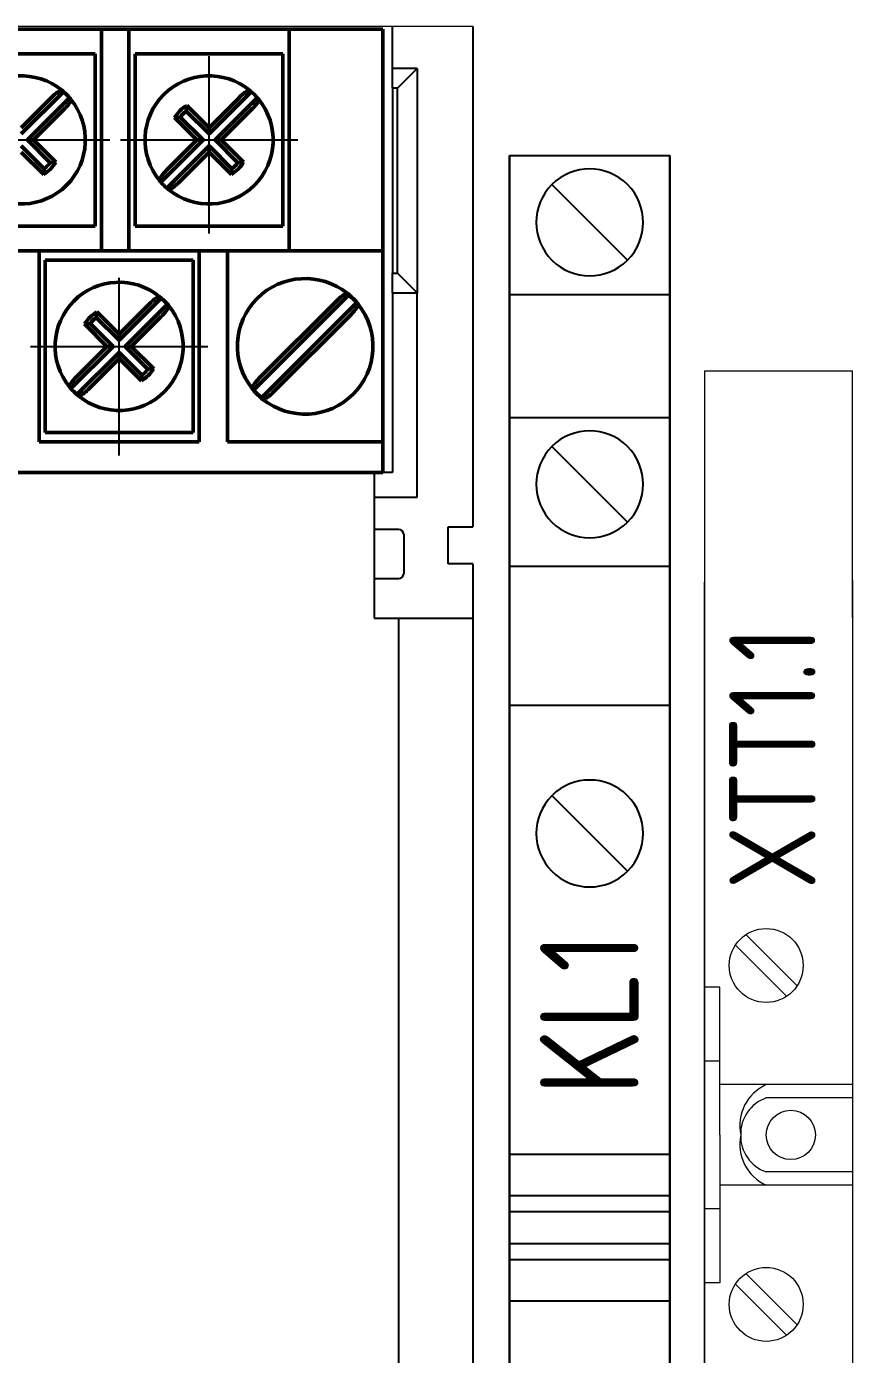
# Model space of a CAD drawing. Header units: millimetres. Extents: x 3520 to 8864, y 403 to 1747.
# Drawn here: x 5786 to 5819.5, y 1247.1 to 1301 of the extents above; entities that cross this region are included whole.
import ezdxf

# ---------------------------------------------------------------- set-up
doc = ezdxf.new("R2010")
doc.units = ezdxf.units.MM
doc.linetypes.add('CENTER', pattern=[10.16, 6.35, -1.27, 1.27, -1.27])
doc.linetypes.add('DOT', pattern=[0.559211, 0, -0.279605, 0, -0.279605])
doc.layers.add('1', color=1, linetype='Continuous')
for name, color, linetype, lineweight in [('main', 5, 'Continuous', 50), ('ОСЕВЫЕ', 1, 'CENTER', 25), ('Стерка', 7, 'Continuous', 15)]:
    doc.layers.add(name, color=color, linetype=linetype, lineweight=lineweight)
doc.styles.add('ГОСТ В', font='GOST_0.TTF', dxfattribs={"height": 3.5})
doc.styles.add('ГОСТ тип А', font='GOST_0.TTF', dxfattribs={"height": 3.5})

msp = doc.modelspace()

# ---------------------------------------------------------------- linework, layer by layer
at = {"color": 0, "linetype": 'Continuous', "lineweight": 15}
for p, q in [((5800.874, 1301), (5744.374, 1301)), ((5804.124, 1301), (5800.874, 1301))]:
    msp.add_line(p, q, dxfattribs=at)
at = {"color": 7}
msp.add_line((5812.128, 1295.768, 1518.358), (5812.128, 1214.42, 1518.358), dxfattribs=at)
at = {"layer": '1', "color": 7}
for p, q in [((5805.62, 1290.128, 1518.358), (5805.62, 1295.768, 1518.358)), ((5805.62, 1295.768, 1518.358), (5812.128, 1295.768, 1518.358)), ((5805.62, 1295.768, 1518.358), (5805.62, 1290.128, 1518.358)), ((5812.12, 1290.128, 1518.358), (5812.12, 1295.768, 1518.358)), ((5812.12, 1295.768, 1518.358), (5812.12, 1290.128, 1518.358)), ((5812.128, 1290.128, 1518.358), (5812.128, 1295.768, 1518.358)), ((5812.128, 1295.768, 1518.358), (5812.128, 1290.128, 1518.358)), ((5810.408, 1291.522, 1518.358), (5807.34, 1294.59, 1518.358)), ((5805.62, 1285.137, 1518.358), (5805.62, 1290.128, 1518.358)), ((5805.62, 1290.128, 1518.358), (5812.128, 1290.128, 1518.358)), ((5805.62, 1290.128, 1518.358), (5805.62, 1285.137, 1518.358)), ((5812.12, 1285.137, 1518.358), (5812.12, 1290.128, 1518.358)), ((5812.12, 1290.128, 1518.358), (5812.12, 1285.137, 1518.358)), ((5812.128, 1285.137, 1518.358), (5812.128, 1290.128, 1518.358)), ((5812.128, 1290.128, 1518.358), (5812.128, 1285.137, 1518.358)), ((5805.62, 1279.105, 1518.358), (5805.62, 1285.137, 1518.358)), ((5805.62, 1285.137, 1518.358), (5812.128, 1285.137, 1518.358)), ((5805.62, 1285.137, 1518.358), (5805.62, 1284.054, 1518.358)), ((5812.12, 1279.105, 1518.358), (5812.12, 1285.137, 1518.358)), ((5812.12, 1285.137, 1518.358), (5812.12, 1284.054, 1518.358)), ((5812.128, 1279.105, 1518.358), (5812.128, 1285.137, 1518.358)), ((5812.128, 1285.137, 1518.358), (5812.128, 1284.054, 1518.358)), ((5805.62, 1284.054, 1518.358), (5805.62, 1279.105, 1518.358)), ((5810.408, 1280.893, 1518.358), (5807.34, 1283.961, 1518.358)), ((5812.12, 1284.054, 1518.358), (5812.12, 1279.105, 1518.358)), ((5812.128, 1284.054, 1518.358), (5812.128, 1279.105, 1518.358)), ((5812.128, 1283.484, 1518.358), (5812.128, 1230.559, 1518.358)), ((5805.62, 1273.465, 1518.358), (5805.62, 1279.105, 1518.358)), ((5805.62, 1279.105, 1518.358), (5805.62, 1273.465, 1518.358)), ((5805.62, 1279.105, 1518.358), (5810.585, 1279.105, 1518.358)), ((5805.62, 1279.105, 1518.358), (5812.128, 1279.105, 1518.358)), ((5805.62, 1279.105, 1518.358), (5805.62, 1273.465, 1518.358)), ((5812.12, 1273.465, 1518.358), (5812.12, 1279.105, 1518.358)), ((5812.12, 1279.105, 1518.358), (5812.12, 1273.465, 1518.358)), ((5812.12, 1279.105, 1518.358), (5812.12, 1273.465, 1518.358)), ((5812.128, 1273.465, 1518.358), (5812.128, 1279.105, 1518.358)), ((5812.128, 1279.105, 1518.358), (5812.128, 1273.465, 1518.358)), ((5812.128, 1279.105, 1518.358), (5812.128, 1273.465, 1518.358)), ((5805.62, 1255.244, 1518.358), (5805.62, 1273.465, 1518.358)), ((5805.62, 1273.465, 1518.358), (5810.585, 1273.465, 1518.358)), ((5805.62, 1273.465, 1518.358), (5812.128, 1273.465, 1518.358)), ((5805.62, 1273.465, 1518.358), (5805.62, 1255.244, 1518.358)), ((5812.12, 1255.244, 1518.358), (5812.12, 1273.465, 1518.358)), ((5812.12, 1273.465, 1518.358), (5812.12, 1255.244, 1518.358)), ((5812.128, 1255.244, 1518.358), (5812.128, 1273.465, 1518.358)), ((5812.128, 1273.465, 1518.358), (5812.128, 1255.244, 1518.358)), ((5810.408, 1266.726, 1518.358), (5807.34, 1269.794, 1518.358)), ((5805.62, 1253.575, 1518.358), (5805.62, 1255.244, 1518.358)), ((5805.62, 1255.244, 1518.358), (5812.128, 1255.244, 1518.358)), ((5805.62, 1255.244, 1518.358), (5805.62, 1253.575, 1518.358)), ((5812.12, 1253.575, 1518.358), (5812.12, 1255.244, 1518.358)), ((5812.12, 1255.244, 1518.358), (5812.12, 1253.575, 1518.358)), ((5812.128, 1253.575, 1518.358), (5812.128, 1255.244, 1518.358)), ((5812.128, 1255.244, 1518.358), (5812.128, 1253.575, 1518.358)), ((5805.62, 1252.924, 1518.358), (5805.62, 1253.575, 1518.358)), ((5805.62, 1253.575, 1518.358), (5812.128, 1253.575, 1518.358)), ((5805.62, 1253.575, 1518.358), (5805.62, 1252.924, 1518.358)), ((5812.12, 1252.924, 1518.358), (5812.12, 1253.575, 1518.358)), ((5812.12, 1253.575, 1518.358), (5812.12, 1252.924, 1518.358)), ((5812.128, 1252.924, 1518.358), (5812.128, 1253.575, 1518.358)), ((5812.128, 1253.575, 1518.358), (5812.128, 1252.924, 1518.358)), ((5805.62, 1251.623, 1518.358), (5805.62, 1252.924, 1518.358)), ((5805.62, 1252.924, 1518.358), (5812.128, 1252.924, 1518.358)), ((5805.62, 1252.924, 1518.358), (5805.62, 1251.623, 1518.358)), ((5812.12, 1251.623, 1518.358), (5812.12, 1252.924, 1518.358)), ((5812.12, 1252.924, 1518.358), (5812.12, 1251.623, 1518.358)), ((5812.128, 1251.623, 1518.358), (5812.128, 1252.924, 1518.358)), ((5812.128, 1252.924, 1518.358), (5812.128, 1251.623, 1518.358)), ((5805.62, 1250.972, 1518.358), (5805.62, 1251.623, 1518.358)), ((5805.62, 1251.623, 1518.358), (5812.128, 1251.623, 1518.358)), ((5805.62, 1251.623, 1518.358), (5805.62, 1250.972, 1518.358)), ((5812.12, 1250.972, 1518.358), (5812.12, 1251.623, 1518.358)), ((5812.12, 1251.623, 1518.358), (5812.12, 1250.972, 1518.358)), ((5812.128, 1250.972, 1518.358), (5812.128, 1251.623, 1518.358)), ((5812.128, 1251.623, 1518.358), (5812.128, 1250.972, 1518.358)), ((5805.62, 1249.303, 1518.358), (5805.62, 1250.972, 1518.358)), ((5805.62, 1250.972, 1518.358), (5812.128, 1250.972, 1518.358)), ((5805.62, 1250.972, 1518.358), (5805.62, 1249.303, 1518.358)), ((5812.12, 1249.303, 1518.358), (5812.12, 1250.972, 1518.358)), ((5812.12, 1250.972, 1518.358), (5812.12, 1249.303, 1518.358)), ((5812.128, 1249.303, 1518.358), (5812.128, 1250.972, 1518.358)), ((5812.128, 1250.972, 1518.358), (5812.128, 1249.303, 1518.358)), ((5805.62, 1231.105, 1518.358), (5805.62, 1249.303, 1518.358)), ((5805.62, 1249.303, 1518.358), (5812.128, 1249.303, 1518.358)), ((5805.62, 1249.303, 1518.358), (5805.62, 1231.105, 1518.358)), ((5812.12, 1231.105, 1518.358), (5812.12, 1249.303, 1518.358)), ((5812.12, 1249.303, 1518.358), (5812.12, 1231.105, 1518.358)), ((5812.128, 1231.105, 1518.358), (5812.128, 1249.303, 1518.358)), ((5812.128, 1249.303, 1518.358), (5812.128, 1231.105, 1518.358))]:
    msp.add_line(p, q, dxfattribs=at)
for centre, start, end in [((5808.874, 1293.056, 1518.358), 315, 135), ((5808.874, 1293.056, 1518.358), 135, 315), ((5808.874, 1282.427, 1518.358), 315, 135), ((5808.874, 1282.427, 1518.358), 135, 315), ((5808.874, 1268.26, 1518.358), 315, 135), ((5808.874, 1268.26, 1518.358), 135, 315)]:
    msp.add_arc(centre, 2.169, start, end, dxfattribs=at)
at = {"layer": '1', "color": 7, "linetype": 'CENTER'}
for p in [(5805.62, 1284.054, 1518.358), (5812.12, 1284.054, 1518.358), (5812.128, 1284.054, 1518.358)]:
    msp.add_point(p, dxfattribs=at)
at = {"layer": '1', "color": 7, "linetype": 'DOT'}
msp.add_point((5812.128, 1276.338, 1518.358), dxfattribs=at)
at = {"layer": 'main', "color": 0}
for p, q in [((5789.054, 1300.9), (5782.554, 1300.9)), ((5789.054, 1300.9), (5790.174, 1300.9)), ((5789.054, 1299.9), (5789.054, 1300.9)), ((5790.174, 1300.9), (5790.174, 1299.9)), ((5796.674, 1300.9), (5790.174, 1300.9)), ((5796.674, 1300.9), (5800.474, 1300.9)), ((5796.674, 1299.9), (5796.674, 1300.9)), ((5800.474, 1300.9), (5800.474, 1299.9)), ((5788.804, 1299.9), (5782.804, 1299.9)), ((5788.804, 1292.9), (5788.804, 1299.9)), ((5789.054, 1291.9), (5789.054, 1299.9)), ((5790.174, 1299.9), (5790.174, 1291.9)), ((5796.424, 1299.9), (5790.424, 1299.9)), ((5790.424, 1299.9), (5790.424, 1292.9)), ((5796.424, 1292.9), (5796.424, 1299.9)), ((5796.674, 1291.9), (5796.674, 1299.9)), ((5800.474, 1291.9), (5800.474, 1299.9)), ((5787.516, 1298.357), (5785.804, 1296.646)), ((5787.021, 1298.112), (5785.804, 1296.895)), ((5786.05, 1296.4), (5787.762, 1298.112)), ((5795.136, 1298.357), (5793.424, 1296.646)), ((5794.641, 1298.112), (5793.424, 1296.895)), ((5793.67, 1296.4), (5795.382, 1298.112)), ((5786.299, 1296.4), (5787.516, 1297.617)), ((5792.498, 1297.572), (5792.517, 1297.802)), ((5793.424, 1296.646), (5792.498, 1297.572)), ((5793.424, 1296.895), (5792.517, 1297.802)), ((5793.919, 1296.4), (5795.136, 1297.617)), ((5792.253, 1297.326), (5792.022, 1297.307)), ((5792.022, 1297.307), (5792.929, 1296.4)), ((5792.253, 1297.326), (5793.179, 1296.4)), ((5793.424, 1296.646), (5793.424, 1296.895)), ((5786.05, 1296.4), (5786.299, 1296.4)), ((5786.976, 1295.474), (5786.05, 1296.4)), ((5787.207, 1295.493), (5786.299, 1296.4)), ((5793.179, 1296.4), (5791.467, 1294.688)), ((5792.929, 1296.4), (5791.713, 1295.183)), ((5793.179, 1296.4), (5792.929, 1296.4)), ((5793.67, 1296.4), (5793.919, 1296.4)), ((5794.596, 1295.474), (5793.67, 1296.4)), ((5794.827, 1295.493), (5793.919, 1296.4)), ((5785.804, 1296.154), (5786.731, 1295.228)), ((5785.804, 1295.905), (5786.712, 1294.998)), ((5791.713, 1294.443), (5793.424, 1296.154)), ((5792.208, 1294.688), (5793.424, 1295.905)), ((5793.424, 1296.154), (5793.424, 1295.905)), ((5793.424, 1296.154), (5794.351, 1295.228)), ((5793.424, 1295.905), (5794.332, 1294.998)), ((5786.976, 1295.474), (5787.207, 1295.493)), ((5794.596, 1295.474), (5794.827, 1295.493)), ((5786.731, 1295.228), (5786.712, 1294.998)), ((5794.351, 1295.228), (5794.332, 1294.998)), ((5782.804, 1292.9), (5788.804, 1292.9)), ((5790.424, 1292.9), (5796.424, 1292.9)), ((5785.374, 1291.9), (5786.524, 1291.9)), ((5786.524, 1291.9), (5786.524, 1290.9)), ((5793.024, 1291.9), (5786.524, 1291.9)), ((5786.774, 1291.525), (5786.774, 1284.525)), ((5792.774, 1291.525), (5786.774, 1291.525)), ((5792.774, 1284.525), (5792.774, 1291.525)), ((5793.024, 1290.9), (5793.024, 1291.9)), ((5793.024, 1291.9), (5794.174, 1291.9)), ((5794.174, 1291.9), (5794.174, 1290.9)), ((5800.474, 1291.9), (5794.174, 1291.9)), ((5800.474, 1291.9), (5800.474, 1284.15)), ((5786.524, 1290.9), (5786.524, 1284.15)), ((5793.024, 1284.15), (5793.024, 1290.9)), ((5794.174, 1290.9), (5794.174, 1284.15)), ((5791.486, 1289.982), (5789.774, 1288.271)), ((5799.094, 1290.111), (5795.238, 1286.255)), ((5798.607, 1289.873), (5795.476, 1286.742)), ((5799.094, 1290.111), (5799.093, 1290.131)), ((5788.848, 1289.197), (5788.867, 1289.427)), ((5789.774, 1288.52), (5788.867, 1289.427)), ((5790.991, 1289.737), (5789.774, 1288.52)), ((5790.02, 1288.025), (5791.732, 1289.737)), ((5795.555, 1285.939), (5799.411, 1289.795)), ((5796.042, 1286.177), (5799.173, 1289.308)), ((5799.411, 1289.795), (5799.43, 1289.794)), ((5788.603, 1288.951), (5788.372, 1288.932)), ((5788.372, 1288.932), (5789.279, 1288.025)), ((5788.603, 1288.951), (5789.529, 1288.025)), ((5789.774, 1288.271), (5788.848, 1289.197)), ((5790.269, 1288.025), (5791.486, 1289.242)), ((5789.774, 1288.271), (5789.774, 1288.52)), ((5789.529, 1288.025), (5787.817, 1286.313)), ((5789.279, 1288.025), (5788.063, 1286.808)), ((5788.063, 1286.068), (5789.774, 1287.779)), ((5789.529, 1288.025), (5789.279, 1288.025)), ((5789.774, 1287.779), (5789.774, 1287.53)), ((5789.774, 1287.779), (5790.701, 1286.853)), ((5790.02, 1288.025), (5790.269, 1288.025)), ((5790.946, 1287.099), (5790.02, 1288.025)), ((5791.177, 1287.118), (5790.269, 1288.025)), ((5788.558, 1286.313), (5789.774, 1287.53)), ((5789.774, 1287.53), (5790.682, 1286.623)), ((5790.701, 1286.853), (5790.682, 1286.623)), ((5790.946, 1287.099), (5791.177, 1287.118)), ((5795.238, 1286.255), (5795.219, 1286.256)), ((5795.555, 1285.939), (5795.556, 1285.919)), ((5786.774, 1284.525), (5792.774, 1284.525)), ((5786.524, 1284.15), (5793.024, 1284.15)), ((5794.174, 1284.15), (5800.474, 1284.15)), ((5800.474, 1282.9), (5800.474, 1284.15)), ((5800.474, 1282.9), (5744.474, 1282.9))]:
    msp.add_line(p, q, dxfattribs=at)
at = {"layer": 'main', "color": 0, "lineweight": 25}
for p, q in [((5800.874, 1299.3), (5800.874, 1301)), ((5804.124, 1301), (5804.124, 1280.7)), ((5801.874, 1299.3), (5800.874, 1299.3)), ((5800.874, 1298.5), (5800.874, 1299.3)), ((5801.874, 1299.3), (5801.074, 1298.5)), ((5801.874, 1299.3), (5801.874, 1290.2)), ((5801.074, 1298.5), (5800.874, 1298.5)), ((5800.874, 1298.5), (5800.874, 1291)), ((5801.074, 1291), (5801.074, 1298.5)), ((5800.874, 1291), (5801.074, 1291)), ((5800.874, 1290.2), (5800.874, 1291)), ((5801.874, 1290.2), (5801.074, 1291)), ((5800.874, 1290.2), (5801.874, 1290.2)), ((5800.874, 1290.2), (5800.874, 1282.9)), ((5801.874, 1281.9), (5801.874, 1290.2)), ((5800.124, 1282.9), (5800.124, 1277)), ((5800.874, 1282.9), (5800.124, 1282.9)), ((5800.124, 1281.9), (5801.874, 1281.9)), ((5803.124, 1280.7), (5804.124, 1280.7)), ((5803.124, 1279.2), (5803.124, 1280.7)), ((5801.124, 1280.6), (5800.124, 1280.6)), ((5801.324, 1280.4), (5801.324, 1278.8)), ((5804.124, 1279.2), (5803.124, 1279.2)), ((5804.124, 1279.2), (5804.124, 1277)), ((5800.124, 1278.6), (5801.124, 1278.6)), ((5800.124, 1277), (5801.124, 1277)), ((5801.124, 1231), (5801.124, 1277)), ((5801.124, 1277), (5804.124, 1277)), ((5804.124, 1277), (5804.124, 1231))]:
    msp.add_line(p, q, dxfattribs=at)
at = {"layer": 'main', "color": 0}
for centre, radius, start, end in [((5785.804, 1296.4), 2.6, 50.7798, 219.2202), ((5793.424, 1296.4), 2.6, 50.7798, 219.2202), ((5785.804, 1296.4), 2.6, 230.7798, 39.2202), ((5785.804, 1296.4), 2.6, 48.8301, 50.7798), ((5785.804, 1296.4), 2.6, 41.1699, 48.8301), ((5785.804, 1296.4), 2.6, 39.2202, 41.1699), ((5793.424, 1296.4), 2.6, 230.7798, 39.2202), ((5793.424, 1296.4), 2.6, 48.8301, 50.7798), ((5793.424, 1296.4), 2.6, 41.1699, 48.8301), ((5793.424, 1296.4), 2.6, 39.2202, 41.1699), ((5793.424, 1296.4), 1.67, 122.9031, 147.0969), ((5793.424, 1296.4), 1.494, 128.3235, 141.6765), ((5785.804, 1296.4), 1.67, 302.9031, 327.0969), ((5785.804, 1296.4), 1.494, 308.3235, 321.6765), ((5793.424, 1296.4), 1.67, 302.9031, 327.0969), ((5793.424, 1296.4), 1.494, 308.3235, 321.6765), ((5793.424, 1296.4), 2.6, 219.2202, 221.1699), ((5793.424, 1296.4), 2.6, 221.1699, 228.8301), ((5793.424, 1296.4), 2.6, 228.8301, 230.7798), ((5789.774, 1288.025), 2.6, 50.7798, 219.2202), ((5797.324, 1288.025), 2.75, 51.5111, 218.4889), ((5789.774, 1288.025), 2.6, 48.8301, 50.7798), ((5789.774, 1288.025), 2.6, 41.1699, 48.8301), ((5797.324, 1288.025), 2.75, 49.9661, 51.5111), ((5797.324, 1288.025), 2.75, 40.0339, 49.9661), ((5797.324, 1288.025), 2.736, 40.3101, 49.6899), ((5789.774, 1288.025), 2.6, 230.7798, 39.2202), ((5789.774, 1288.025), 1.67, 122.9031, 147.0969), ((5789.774, 1288.025), 2.6, 39.2202, 41.1699), ((5797.324, 1288.025), 2.75, 231.5111, 38.4889), ((5797.324, 1288.025), 2.75, 38.4889, 40.0339), ((5789.774, 1288.025), 1.494, 128.3235, 141.6765), ((5789.774, 1288.025), 1.67, 302.9031, 327.0969), ((5789.774, 1288.025), 1.494, 308.3235, 321.6765), ((5789.774, 1288.025), 2.6, 219.2202, 221.1699), ((5789.774, 1288.025), 2.6, 221.1699, 228.8301), ((5797.324, 1288.025), 2.75, 218.4889, 220.0339), ((5797.324, 1288.025), 2.75, 220.0339, 229.9661), ((5797.324, 1288.025), 2.736, 220.3101, 229.6899), ((5789.774, 1288.025), 2.6, 228.8301, 230.7798), ((5797.324, 1288.025), 2.75, 229.9661, 231.5111)]:
    msp.add_arc(centre, radius, start, end, dxfattribs=at)
at = {"layer": 'main', "color": 0, "lineweight": 25}
for centre, start, end in [((5801.124, 1280.4), 0, 90), ((5801.124, 1278.8), 270, 0)]:
    msp.add_arc(centre, 0.2, start, end, dxfattribs=at)
at = {"layer": 'main', "color": 0}
for points, knots in [([(5787.448, 1298.414), (5787.437, 1298.417), (5787.413, 1298.421), (5787.329, 1298.375), (5787.221, 1298.295), (5787.112, 1298.201), (5787.046, 1298.136), (5787.021, 1298.112)], [0, 0, 0, 0, 0.216573, 0.433076, 0.651195, 0.869987, 1, 1, 1, 1]), ([(5787.516, 1297.617), (5787.556, 1297.658), (5787.636, 1297.741), (5787.735, 1297.861), (5787.802, 1297.96), (5787.827, 1298.021), (5787.821, 1298.038), (5787.819, 1298.044)], [0, 0, 0, 0, 0.2160208, 0.431945, 0.6500248, 0.8687973, 1, 1, 1, 1]), ([(5795.068, 1298.414), (5795.057, 1298.417), (5795.033, 1298.421), (5794.949, 1298.375), (5794.841, 1298.295), (5794.732, 1298.201), (5794.666, 1298.136), (5794.641, 1298.112)], [0, 0, 0, 0, 0.216318, 0.43282, 0.650938, 0.869726, 1, 1, 1, 1]), ([(5795.136, 1297.617), (5795.146, 1297.626), (5795.195, 1297.676), (5795.28, 1297.769), (5795.372, 1297.885), (5795.431, 1297.978), (5795.447, 1298.027), (5795.441, 1298.04), (5795.439, 1298.044)], [0, 0, 0, 0, 0.051766, 0.263368, 0.479314, 0.697685, 0.916286, 1, 1, 1, 1]), ([(5791.713, 1295.183), (5791.703, 1295.174), (5791.654, 1295.124), (5791.569, 1295.03), (5791.477, 1294.915), (5791.418, 1294.822), (5791.402, 1294.773), (5791.408, 1294.76), (5791.41, 1294.756)], [0, 0, 0, 0, 0.051772, 0.263372, 0.479315, 0.697685, 0.916286, 1, 1, 1, 1]), ([(5791.78, 1294.386), (5791.792, 1294.383), (5791.816, 1294.379), (5791.9, 1294.425), (5792.008, 1294.505), (5792.117, 1294.599), (5792.183, 1294.664), (5792.208, 1294.688)], [0, 0, 0, 0, 0.216319, 0.432815, 0.650933, 0.869726, 1, 1, 1, 1]), ([(5791.418, 1290.039), (5791.407, 1290.042), (5791.383, 1290.046), (5791.299, 1290), (5791.191, 1289.92), (5791.082, 1289.826), (5791.016, 1289.761), (5790.991, 1289.737)], [0, 0, 0, 0, 0.216318, 0.432816, 0.650933, 0.86972, 1, 1, 1, 1]), ([(5799.036, 1290.177), (5799.024, 1290.18), (5799, 1290.184), (5798.916, 1290.138), (5798.808, 1290.058), (5798.699, 1289.963), (5798.632, 1289.898), (5798.607, 1289.873)], [0, 0, 0, 0, 0.216128, 0.432423, 0.650687, 0.87001, 1, 1, 1, 1]), ([(5791.486, 1289.242), (5791.496, 1289.251), (5791.545, 1289.301), (5791.63, 1289.395), (5791.722, 1289.51), (5791.781, 1289.603), (5791.797, 1289.652), (5791.791, 1289.665), (5791.789, 1289.669)], [0, 0, 0, 0, 0.0517658, 0.2633662, 0.47931, 0.6976856, 0.9162875, 1, 1, 1, 1]), ([(5799.173, 1289.308), (5799.182, 1289.317), (5799.231, 1289.366), (5799.316, 1289.459), (5799.409, 1289.575), (5799.469, 1289.67), (5799.485, 1289.719), (5799.479, 1289.733), (5799.477, 1289.736)], [0, 0, 0, 0, 0.048608, 0.260529, 0.477087, 0.696085, 0.915044, 1, 1, 1, 1]), ([(5788.063, 1286.808), (5788.053, 1286.799), (5788.004, 1286.749), (5787.919, 1286.655), (5787.827, 1286.54), (5787.768, 1286.447), (5787.752, 1286.398), (5787.758, 1286.385), (5787.76, 1286.381)], [0, 0, 0, 0, 0.051766, 0.263368, 0.479315, 0.697686, 0.916287, 1, 1, 1, 1]), ([(5795.476, 1286.742), (5795.467, 1286.733), (5795.418, 1286.684), (5795.333, 1286.591), (5795.24, 1286.475), (5795.18, 1286.38), (5795.164, 1286.331), (5795.17, 1286.317), (5795.172, 1286.313)], [0, 0, 0, 0, 0.048602, 0.260523, 0.477082, 0.696081, 0.915045, 1, 1, 1, 1]), ([(5788.13, 1286.011), (5788.142, 1286.008), (5788.166, 1286.004), (5788.25, 1286.05), (5788.358, 1286.13), (5788.467, 1286.224), (5788.533, 1286.289), (5788.558, 1286.313)], [0, 0, 0, 0, 0.216318, 0.432817, 0.650934, 0.86972, 1, 1, 1, 1]), ([(5795.613, 1285.872), (5795.625, 1285.87), (5795.649, 1285.866), (5795.733, 1285.912), (5795.841, 1285.992), (5795.95, 1286.087), (5796.017, 1286.152), (5796.042, 1286.177)], [0, 0, 0, 0, 0.21613, 0.432426, 0.650691, 0.870015, 1, 1, 1, 1])]:
    msp.add_open_spline(points, degree=3, knots=knots, dxfattribs=at)
at = {"layer": 'ОСЕВЫЕ', "color": 0, "ltscale": 5}
for p, q in [((5793.424, 1292.6), (5793.424, 1299.8)), ((5782.204, 1296.4), (5789.404, 1296.4)), ((5789.824, 1296.4), (5797.024, 1296.4)), ((5789.774, 1283.6), (5789.774, 1290.8)), ((5786.174, 1288.025), (5793.374, 1288.025))]:
    msp.add_line(p, q, dxfattribs=at)
at = {"layer": 'Стерка', "color": 7}
for p, q in [((5805.628, 1294.42, 1518.358), (5805.628, 1214.42, 1518.358)), ((5812.128, 1214.42, 1518.358), (5812.128, 1294.42, 1518.358)), ((5812.128, 1294.42, 1518.358), (5812.128, 1214.42, 1518.358)), ((5813.537, 1287.028, 1518.358), (5819.537, 1287.028, 1518.358)), ((5813.537, 1287.028, 1518.358), (5813.537, 1277.028, 1518.358)), ((5819.537, 1277.028, 1518.358), (5819.537, 1287.028, 1518.358)), ((5813.537, 1281.028, 1518.358), (5813.537, 1231.028, 1518.358)), ((5813.537, 1278.528, 1518.358), (5813.537, 1233.528, 1518.358)), ((5813.537, 1278.528, 1518.358), (5813.537, 1233.528, 1518.358)), ((5813.537, 1278.528, 1518.358), (5813.537, 1233.528, 1518.358)), ((5813.537, 1278.528, 1518.358), (5813.537, 1233.528, 1518.358)), ((5813.537, 1278.528, 1518.358), (5813.537, 1233.528, 1518.358)), ((5813.537, 1233.453, 1518.358), (5813.537, 1278.453, 1518.358)), ((5819.537, 1278.528, 1518.358), (5819.537, 1233.528, 1518.358)), ((5805.62, 1277.274, 1518.358), (5805.62, 1227.274, 1518.358)), ((5805.62, 1277.274, 1518.358), (5805.62, 1227.274, 1518.358)), ((5805.62, 1277.274, 1518.358), (5805.62, 1227.274, 1518.358)), ((5805.62, 1277.274, 1518.358), (5805.62, 1227.274, 1518.358)), ((5805.62, 1277.274, 1518.358), (5805.62, 1227.274, 1518.358)), ((5805.62, 1227.274, 1518.358), (5805.62, 1277.274, 1518.358)), ((5805.62, 1227.274, 1518.358), (5805.62, 1277.274, 1518.358)), ((5805.62, 1277.274, 1518.358), (5805.62, 1227.274, 1518.358)), ((5805.62, 1227.274, 1518.358), (5805.62, 1277.274, 1518.358)), ((5805.62, 1227.274, 1518.358), (5805.62, 1277.274, 1518.358)), ((5805.62, 1277.274, 1518.358), (5805.62, 1227.274, 1518.358)), ((5805.62, 1277.199, 1518.358), (5805.62, 1227.199, 1518.358)), ((5805.62, 1277.199, 1518.358), (5805.62, 1227.199, 1518.358)), ((5805.62, 1227.199, 1518.358), (5805.62, 1277.199, 1518.358)), ((5805.62, 1227.199, 1518.358), (5805.62, 1277.199, 1518.358)), ((5805.62, 1277.199, 1518.358), (5805.62, 1227.199, 1518.358)), ((5805.62, 1277.199, 1518.358), (5805.62, 1227.199, 1518.358)), ((5813.537, 1235.028, 1518.358), (5813.537, 1277.028, 1518.358)), ((5813.537, 1277.028, 1518.358), (5813.537, 1235.028, 1518.358)), ((5813.537, 1235.028, 1518.358), (5813.537, 1277.028, 1518.358)), ((5813.537, 1277.028, 1518.358), (5813.537, 1235.028, 1518.358)), ((5813.537, 1235.028, 1518.358), (5813.537, 1277.028, 1518.358)), ((5813.537, 1277.028, 1518.358), (5813.537, 1235.028, 1518.358)), ((5813.537, 1235.028, 1518.358), (5813.537, 1277.028, 1518.358)), ((5813.537, 1277.028, 1518.358), (5813.537, 1235.028, 1518.358)), ((5813.537, 1277.028, 1518.358), (5813.537, 1235.028, 1518.358)), ((5813.537, 1235.028, 1518.358), (5813.537, 1277.028, 1518.358)), ((5813.537, 1277.028, 1518.358), (5813.537, 1235.028, 1518.358)), ((5813.537, 1235.028, 1518.358), (5813.537, 1277.028, 1518.358)), ((5813.537, 1277.028, 1518.358), (5813.537, 1235.028, 1518.358)), ((5813.537, 1277.028, 1518.358), (5813.537, 1235.028, 1518.358)), ((5813.537, 1273.528, 1518.358), (5813.537, 1238.528, 1518.358)), ((5813.537, 1273.528, 1518.358), (5813.537, 1238.528, 1518.358)), ((5815.21, 1264.155, 1518.358), (5817.289, 1262.076, 1518.358)), ((5814.786, 1263.731, 1518.358), (5816.865, 1261.652, 1518.358)), ((5814.151, 1262.028, 1518.358), (5813.537, 1262.028, 1518.358)), ((5814.151, 1259.028, 1518.358), (5814.151, 1262.028, 1518.358)), ((5813.537, 1251.028, 1518.358), (5813.537, 1261.028, 1518.358)), ((5814.151, 1259.028, 1518.358), (5813.537, 1259.028, 1518.358)), ((5814.151, 1256.028, 1518.358), (5814.151, 1259.028, 1518.358)), ((5819.537, 1258.068, 1518.358), (5814.151, 1258.068, 1518.358)), ((5819.537, 1257.528, 1518.358), (5816.037, 1257.528, 1518.358)), ((5814.151, 1256.028, 1518.358), (5814.151, 1253.028, 1518.358)), ((5819.537, 1254.528, 1518.358), (5816.037, 1254.528, 1518.358)), ((5819.537, 1253.987, 1518.358), (5814.151, 1253.987, 1518.358)), ((5814.151, 1253.028, 1518.358), (5813.537, 1253.028, 1518.358)), ((5814.151, 1253.028, 1518.358), (5814.151, 1250.028, 1518.358)), ((5814.151, 1250.028, 1518.358), (5813.537, 1250.028, 1518.358)), ((5816.865, 1247.901, 1518.358), (5814.786, 1249.979, 1518.358)), ((5817.289, 1248.325, 1518.358), (5815.21, 1250.403, 1518.358))]:
    msp.add_line(p, q, dxfattribs=at)
for centre, radius in [((5816.037, 1262.903, 1518.358), 1.5), ((5817.037, 1256.028, 1518.358), 1), ((5817.037, 1256.028, 1518.358), 1), ((5816.037, 1249.152, 1518.358), 1.5)]:
    msp.add_circle(centre, radius, dxfattribs=at)
for centre, radius, start, end in [((5816.791, 1256.402, 1518.358), 1.829, 114.3386, 191.802), ((5816.537, 1256.074, 1518.358), 1.537, 108.9686, 181.7422), ((5816.791, 1255.654, 1518.358), 1.829, 168.198, 245.6614), ((5816.537, 1255.981, 1518.358), 1.537, 178.2578, 251.0314)]:
    msp.add_arc(centre, radius, start, end, dxfattribs=at)

# ---------------------------------------------------------------- texts
at = {"color": 7, "insert": (5806.86, 1257.647, 1518.358), "char_height": 4, "width": 14.00726, "attachment_point": 1, "rotation": 90, "style": 'ГОСТ тип А'}
msp.add_mtext('KL1', dxfattribs=at)
at = {"layer": 'Стерка', "color": 7, "insert": (5814.537, 1266.006, 1518.358), "char_height": 3.5, "attachment_point": 1, "rotation": 90, "style": 'ГОСТ В'}
msp.add_mtext_dynamic_manual_height_columns('XTT1.1', width=5, gutter_width=17.5, heights=[0], dxfattribs=at)

doc.saveas('drawing.dxf')
